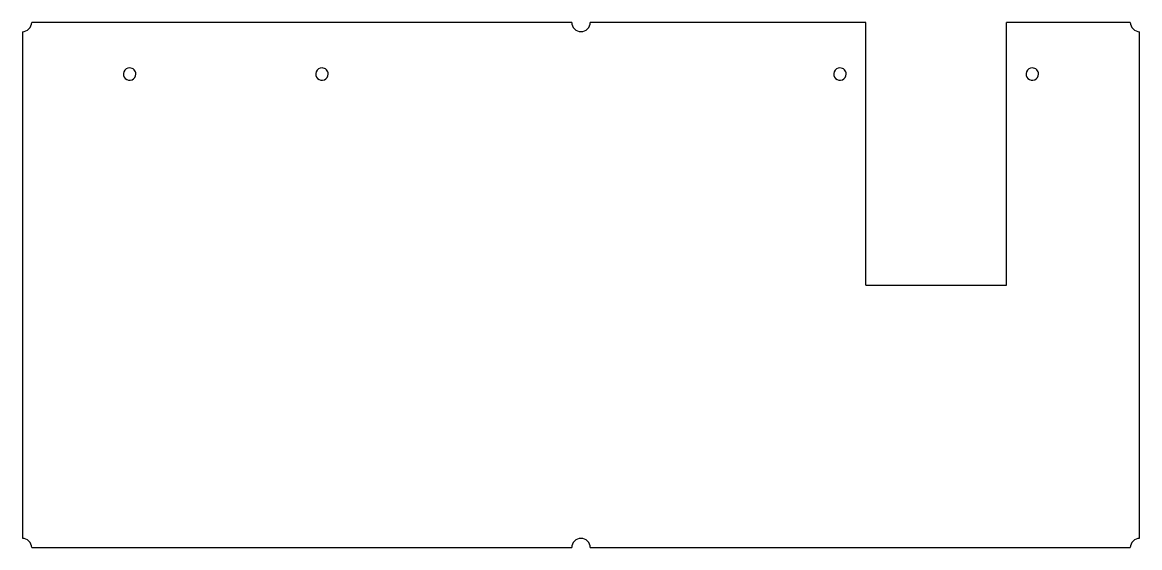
# Model space of a CAD drawing. Extents: x 0 to 180, y -84 to 1.
import ezdxf

# ---------------------------------------------------------------- set-up
doc = ezdxf.new("R2010")
doc.units = 0
doc.layers.get('0').update_dxf_attribs({"linetype": 'CONTINUOUS'})

msp = doc.modelspace()

# ---------------------------------------------------------------- linework, layer by layer
at = {"color": 7}
for points in [[(88.44026, 0.764215), (1.5494, 0.764215)], [(135.79094, 0.764215), (91.44, 0.764215)], [(135.78078, -41.503925), (135.79094, 0.764215)], [(158.40202, -41.503925), (158.39186, 0.764215)], [(178.3334, 0.764215), (158.39186, 0.764215)], [(0.04826, -0.736925), (0.04826, -82.270925)], [(179.832, -82.270925), (179.832, -0.736925)], [(135.78078, -41.503925), (158.40202, -41.503925)], [(1.5494, -83.769525), (88.44026, -83.769525)], [(91.44, -83.769525), (178.3334, -83.769525)]]:
    msp.add_lwpolyline(points, dxfattribs=at)
for points in [[(17.314088, -6.571912)], [(48.270414, -6.571912)], [(131.614164, -6.571912)], [(162.570414, -6.571912)]]:
    msp.add_lwpolyline(points, close=True, dxfattribs=at)
for points in [[(1.110662, -0.298187), (1.391967, -0.016883), (1.550002, 0.364649), (1.550002, 0.762474)], [(88.442292, 0.762474), (88.443815, -0.064874), (89.11494, -0.734765), (89.942289, -0.734765)], [(89.942289, -0.734765), (90.769638, -0.734765), (91.440763, -0.064874), (91.442286, 0.762474)], [(178.334416, 0.762474), (178.334416, 0.364628), (178.492468, -0.016922), (178.773799, -0.298231)], [(0.050001, -0.737527), (0.447826, -0.737528), (0.829357, -0.579492), (1.110662, -0.298187)], [(178.773799, -0.298231), (179.055131, -0.579539), (179.436694, -0.73756), (179.83454, -0.737527)], [(16.390208, -7.189229), (16.235427, -7.562904), (16.320982, -7.993022), (16.606981, -8.27902)], [(17.314088, -6.571912), (16.909625, -6.571912), (16.544989, -6.815554), (16.390208, -7.189229)], [(18.021195, -6.864806), (17.833658, -6.677269), (17.579304, -6.571912), (17.314088, -6.571912)], [(18.314088, -7.571913), (18.314088, -7.306696), (18.208731, -7.052342), (18.021195, -6.864806)], [(47.346534, -7.189229), (47.191753, -7.562904), (47.277309, -7.993022), (47.563307, -8.27902)], [(48.270414, -6.571912), (47.865952, -6.571912), (47.501315, -6.815554), (47.346534, -7.189229)], [(48.977521, -6.864806), (48.789985, -6.677269), (48.535631, -6.571912), (48.270414, -6.571912)], [(49.270415, -7.571913), (49.270415, -7.306696), (49.165058, -7.052342), (48.977521, -6.864806)], [(130.690284, -7.189229), (130.535503, -7.562904), (130.621059, -7.993022), (130.907057, -8.27902)], [(131.614164, -6.571912), (131.209702, -6.571912), (130.845065, -6.815554), (130.690284, -7.189229)], [(132.321271, -6.864806), (132.133735, -6.677269), (131.879381, -6.571912), (131.614164, -6.571912)], [(132.614165, -7.571913), (132.614165, -7.306696), (132.508808, -7.052342), (132.321271, -6.864806)], [(161.646534, -7.189229), (161.491753, -7.562904), (161.577309, -7.993022), (161.863307, -8.27902)], [(162.570414, -6.571912), (162.165952, -6.571912), (161.801315, -6.815554), (161.646534, -7.189229)], [(163.277521, -6.864806), (163.089985, -6.677269), (162.835631, -6.571912), (162.570414, -6.571912)], [(163.570415, -7.571913), (163.570415, -7.306696), (163.465058, -7.052342), (163.277521, -6.864806)], [(16.606981, -8.27902), (16.892979, -8.565018), (17.323097, -8.650574), (17.696771, -8.495793)], [(17.696771, -8.495793), (18.070446, -8.341012), (18.314088, -7.976375), (18.314088, -7.571913)], [(47.563307, -8.27902), (47.849305, -8.565018), (48.279423, -8.650574), (48.653098, -8.495793)], [(48.653098, -8.495793), (49.026772, -8.341012), (49.270415, -7.976375), (49.270415, -7.571913)], [(130.907057, -8.27902), (131.193055, -8.565018), (131.623173, -8.650574), (131.996848, -8.495793)], [(131.996848, -8.495793), (132.370522, -8.341012), (132.614165, -7.976375), (132.614165, -7.571913)], [(161.863307, -8.27902), (162.149305, -8.565018), (162.579423, -8.650574), (162.953098, -8.495793)], [(162.953098, -8.495793), (163.326772, -8.341012), (163.570415, -7.976375), (163.570415, -7.571913)], [(1.110706, -82.711324), (0.829397, -82.429993), (0.447847, -82.271941), (0.050001, -82.271941)], [(89.942289, -82.274826), (89.11494, -82.274826), (88.443815, -82.944717), (88.442292, -83.772065)], [(91.442286, -83.772065), (91.440763, -82.944717), (90.769638, -82.274826), (89.942289, -82.274826)], [(179.83454, -82.271941), (179.436672, -82.271908), (179.055091, -82.429946), (178.773756, -82.711281)], [(1.550002, -83.772065), (1.550035, -83.374219), (1.392014, -82.992656), (1.110706, -82.711324)], [(178.773756, -82.711281), (178.492421, -82.992616), (178.334383, -83.374197), (178.334416, -83.772065)]]:
    msp.add_open_spline(points, degree=3, dxfattribs=at)

doc.saveas('drawing.dxf')
